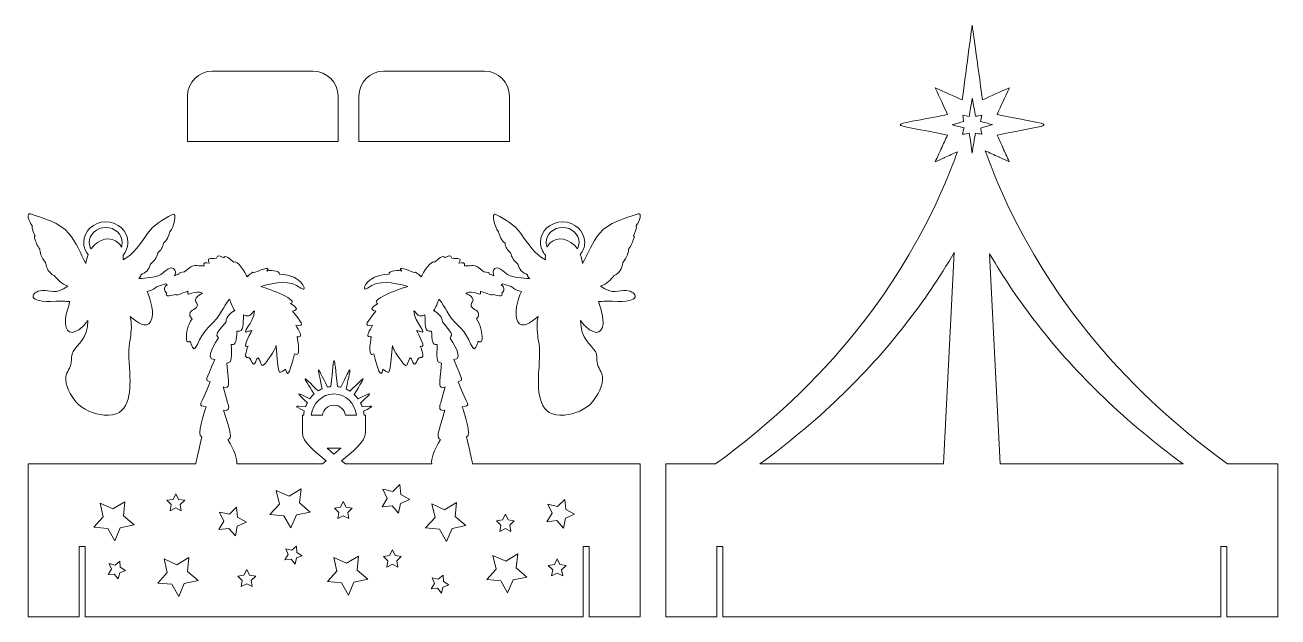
# Model space of a CAD drawing. Header units: inches. Extents: x 628 to 1252, y -819 to -525.
import ezdxf

# ---------------------------------------------------------------- set-up
doc = ezdxf.new("R2010")
doc.units = ezdxf.units.IN
doc.header["$MEASUREMENT"] = 0
doc.layers.add('_U+0421_U+043B_U+043E_U+0439 1', color=7, linetype='Continuous')

# ---------------------------------------------------------------- blocks, each defined once
blk = doc.blocks.new('block 3')
at = {"layer": '_U+0421_U+043B_U+043E_U+0439 1', "color": 1, "lineweight": 5, "true_color": 0xff0000}
for points, knots in [([(1226.54, -743.09), (1172.1, -703.5), (1133, -654.77), (1110.02, -597.93), (1109.96, -597.78), (1109.9, -597.63), (1109.84, -597.48), (1108.47, -594.06), (1107.15, -590.62), (1105.89, -587.15), (1108.14, -588.19), (1110.31, -589.19), (1112.64, -590.27), (1112.74, -590.31), (1112.84, -590.36), (1112.95, -590.41), (1112.95, -590.41), (1112.95, -590.41), (1112.95, -590.41), (1114.51, -591.13), (1116.13, -591.88), (1117.89, -592.69), (1116.72, -590.11), (1115.68, -587.82), (1114.7, -585.65), (1114.7, -585.65), (1114.7, -585.65), (1114.7, -585.64), (1114.63, -585.49), (1114.56, -585.34), (1114.49, -585.19), (1113.59, -583.21), (1112.73, -581.3), (1111.84, -579.35), (1142.68, -573.02), (1143.35, -575.55), (1111.81, -569.09), (1113.85, -564.66), (1115.72, -560.6), (1117.94, -555.78), (1112.94, -558.02), (1108.86, -559.86), (1104.52, -561.81), (1102.1, -543.85), (1099.38, -524.58), (1099.38, -524.58), (1099.38, -524.58), (1095.8, -551.58), (1094.39, -561.8), (1090.05, -559.88), (1086.11, -558.14), (1081.06, -555.9), (1083.39, -560.98), (1085.2, -564.91), (1087.12, -569.1), (1055.75, -575.52), (1055.6, -572.91), (1087.12, -579.34), (1086.08, -581.61), (1085.07, -583.82), (1084.01, -586.13), (1083.94, -586.28), (1083.87, -586.44), (1083.8, -586.59), (1082.93, -588.49), (1082.02, -590.48), (1081.03, -592.62), (1082.53, -591.95), (1083.95, -591.32), (1085.32, -590.71), (1085.42, -590.66), (1085.53, -590.62), (1085.63, -590.57), (1087.87, -589.57), (1089.97, -588.63), (1092.07, -587.69), (1090.87, -590.98), (1089.62, -594.24), (1088.32, -597.48), (1088.26, -597.63), (1088.2, -597.78), (1088.14, -597.93), (1065.16, -654.77), (1026.05, -703.5), (971.62, -743.09), (971.62, -743.09), (946.86, -743.09), (946.86, -743.09), (946.86, -743.09), (946.86, -819.29), (946.86, -819.29), (949.03, -819.29), (958.26, -819.29), (972.26, -819.29), (972.26, -819.29), (972.26, -784.29), (972.26, -784.29), (972.26, -784.29), (975.26, -784.29), (975.26, -784.29), (975.26, -784.29), (975.26, -819.29), (975.26, -819.29), (1033.6, -819.29), (1164.89, -819.29), (1223.26, -819.29), (1223.26, -819.29), (1223.26, -784.29), (1223.26, -784.29), (1223.26, -784.29), (1226.26, -784.29), (1226.26, -784.29), (1226.26, -784.29), (1226.26, -819.29), (1226.26, -819.29), (1240.21, -819.29), (1249.45, -819.29), (1251.66, -819.29), (1251.66, -819.29), (1251.66, -743.09), (1251.66, -743.09), (1251.66, -743.09), (1226.54, -743.09), (1226.54, -743.09)], [0, 0, 0, 0, 1, 1, 1, 2, 2, 2, 3, 3, 3, 4, 4, 4, 5, 5, 5, 6, 6, 6, 7, 7, 7, 8, 8, 8, 9, 9, 9, 10, 10, 10, 11, 11, 11, 12, 12, 12, 13, 13, 13, 14, 14, 14, 15, 15, 15, 16, 16, 16, 17, 17, 17, 18, 18, 18, 19, 19, 19, 20, 20, 20, 21, 21, 21, 22, 22, 22, 23, 23, 23, 24, 24, 24, 25, 25, 25, 26, 26, 26, 27, 27, 27, 28, 28, 28, 29, 29, 29, 30, 30, 30, 31, 31, 31, 32, 32, 32, 33, 33, 33, 34, 34, 34, 35, 35, 35, 36, 36, 36, 37, 37, 37, 38, 38, 38, 39, 39, 39, 40, 40, 40, 41, 41, 41, 41]), ([(1101.02, -578.46), (1100.6, -580.93), (1099.76, -585.92), (1099.34, -588.34), (1099.36, -587.96), (1099.27, -586.25), (1097.91, -578.44), (1096.92, -578.6), (1095.94, -578.77), (1094.65, -578.98), (1094.91, -577.79), (1095.1, -576.9), (1095.34, -575.83), (1093.64, -575.36), (1092.01, -574.92), (1089.43, -574.22), (1091.77, -573.58), (1093.29, -573.15), (1095.17, -572.64), (1095.06, -571.76), (1094.95, -570.76), (1094.81, -569.52), (1095.95, -569.71), (1096.87, -569.87), (1097.91, -570.05), (1098.37, -567.37), (1098.82, -564.73), (1099.46, -561.03), (1100.12, -564.73), (1100.58, -567.35), (1101.06, -570.02), (1102.12, -569.85), (1103.04, -569.7), (1104.22, -569.5), (1103.98, -570.69), (1103.79, -571.6), (1103.58, -572.63), (1105.32, -573.08), (1106.95, -573.5), (1109.48, -574.16), (1107.06, -574.86), (1105.45, -575.32), (1103.64, -575.85), (1103.83, -576.77), (1104.03, -577.66), (1104.28, -578.89), (1103.11, -578.74), (1102.1, -578.6), (1101.02, -578.46)], [0, 0, 0, 0, 1, 1, 1, 2, 2, 2, 3, 3, 3, 4, 4, 4, 5, 5, 5, 6, 6, 6, 7, 7, 7, 8, 8, 8, 9, 9, 9, 10, 10, 10, 11, 11, 11, 12, 12, 12, 13, 13, 13, 14, 14, 14, 15, 15, 15, 16, 16, 16, 16]), ([(1099.33, -588.44), (1099.33, -588.42), (1099.33, -588.39), (1099.34, -588.37), (1099.34, -588.44), (1099.33, -588.44), (1099.33, -588.44)], [0, 0, 0, 0, 1, 1, 1, 2, 2, 2, 2]), ([(1085.15, -743.09), (1085.15, -743.09), (993.74, -743.09), (993.74, -743.09), (1021.94, -722.51), (1046.3, -699.16), (1066.25, -673.59), (1075.18, -662.13), (1083.27, -650.17), (1090.48, -637.77), (1090.48, -637.77), (1085.15, -743.09), (1085.15, -743.09)], [0, 0, 0, 0, 1, 1, 1, 2, 2, 2, 3, 3, 3, 4, 4, 4, 4]), ([(1113.36, -743.09), (1113.36, -743.09), (1108.07, -638.44), (1108.07, -638.44), (1115.18, -650.6), (1123.14, -662.34), (1131.91, -673.59), (1151.85, -699.16), (1176.22, -722.51), (1204.42, -743.09), (1204.42, -743.09), (1113.36, -743.09), (1113.36, -743.09)], [0, 0, 0, 0, 1, 1, 1, 2, 2, 2, 3, 3, 3, 4, 4, 4, 4])]:
    blk.add_open_spline(points, degree=3, knots=knots, dxfattribs=at)
blk = doc.blocks.new('block 2')
at = {"layer": '_U+0421_U+043B_U+043E_U+0439 1'}
blk.add_blockref('block 3', (0, 0), dxfattribs=at)
blk = doc.blocks.new('block 5')
at = {"layer": '_U+0421_U+043B_U+043E_U+0439 1', "color": 1, "lineweight": 5, "true_color": 0xff0000}
for points in [[(814.78, -762.76), (813.84, -767.63), (810.54, -763.92), (805.61, -764.53), (808.12, -760.25), (806.01, -755.75), (810.87, -756.81), (814.5, -753.42), (814.98, -758.36), (819.33, -760.76), (814.78, -762.76)], [(701.5, -760.74), (702.88, -757.95), (704.25, -760.74), (707.34, -761.19), (705.11, -763.37), (705.63, -766.44), (702.88, -764.99), (700.12, -766.44), (700.64, -763.37), (698.41, -761.19), (701.5, -760.74)], [(762.91, -768.52), (760.2, -774.97), (756.73, -768.89), (749.75, -768.3), (754.46, -763.12), (752.87, -756.31), (759.25, -759.19), (765.24, -755.56), (764.47, -762.52), (769.77, -767.1), (762.91, -768.52)], [(896.86, -770.16), (895.92, -775.04), (892.62, -771.33), (887.69, -771.94), (890.2, -767.65), (888.1, -763.15), (892.95, -764.22), (896.58, -760.83), (897.07, -765.77), (901.42, -768.17), (896.86, -770.16)], [(675.25, -774.87), (672.54, -781.32), (669.07, -775.24), (662.09, -774.65), (666.8, -769.47), (665.21, -762.66), (671.59, -765.54), (677.58, -761.91), (676.81, -768.87), (682.11, -773.45), (675.25, -774.87)], [(732.53, -778.92), (729.23, -775.21), (724.3, -775.82), (726.82, -771.54), (724.71, -767.04), (729.56, -768.1), (733.19, -764.71), (733.68, -769.65), (738.03, -772.05), (733.47, -774.04), (732.53, -778.92)], [(786.3, -761.83), (787.68, -764.62), (790.76, -765.07), (788.53, -767.25), (789.06, -770.32), (786.3, -768.87), (783.54, -770.32), (784.07, -767.25), (781.84, -765.07), (784.92, -764.62), (786.3, -761.83)], [(840.41, -775.22), (837.69, -781.67), (834.22, -775.59), (827.25, -775), (831.96, -769.83), (830.36, -763.01), (836.74, -765.89), (842.73, -762.27), (841.97, -769.22), (847.26, -773.8), (840.41, -775.22)], [(865.59, -770.97), (866.97, -768.18), (868.35, -770.97), (871.43, -771.42), (869.2, -773.6), (869.73, -776.67), (866.97, -775.22), (864.21, -776.67), (864.74, -773.6), (862.51, -771.42), (865.59, -770.97)], [(762.97, -789.92), (762.25, -792.95), (760.28, -790.54), (757.17, -790.79), (758.86, -788.17), (757.66, -785.3), (760.67, -786.09), (763.04, -784.07), (763.21, -787.18), (765.87, -788.8), (762.97, -789.92)], [(813.47, -794.43), (810.71, -792.98), (807.95, -794.43), (808.48, -791.36), (806.25, -789.19), (809.33, -788.74), (810.71, -785.95), (812.09, -788.74), (815.17, -789.19), (812.94, -791.36), (813.47, -794.43)], [(674.96, -797.33), (674.24, -800.36), (672.27, -797.95), (669.16, -798.2), (670.85, -795.58), (669.65, -792.71), (672.67, -793.5), (675.03, -791.47), (675.2, -794.58), (677.86, -796.21), (674.96, -797.33)], [(707.09, -802.62), (704.37, -809.07), (700.9, -802.99), (693.93, -802.4), (698.64, -797.22), (697.04, -790.41), (703.42, -793.29), (709.41, -789.66), (708.64, -796.62), (713.94, -801.2), (707.09, -802.62)], [(791.57, -801.91), (788.85, -808.37), (785.38, -802.29), (778.41, -801.7), (783.12, -796.52), (781.52, -789.7), (787.9, -792.58), (793.89, -788.96), (793.13, -795.92), (798.42, -800.49), (791.57, -801.91)], [(870.83, -800.86), (868.11, -807.31), (864.64, -801.23), (857.67, -800.64), (862.38, -795.46), (860.78, -788.64), (867.16, -791.52), (873.15, -787.9), (872.39, -794.86), (877.68, -799.43), (870.83, -800.86)], [(895.53, -798.9), (892.77, -797.45), (890.01, -798.9), (890.54, -795.83), (888.31, -793.65), (891.39, -793.2), (892.77, -790.41), (894.15, -793.2), (897.23, -793.65), (895, -795.83), (895.53, -798.9)], [(740.96, -804.19), (738.2, -802.74), (735.44, -804.19), (735.97, -801.12), (733.74, -798.94), (736.82, -798.49), (738.2, -795.7), (739.58, -798.49), (742.66, -798.94), (740.43, -801.12), (740.96, -804.19)], [(835.88, -804.39), (835.16, -807.42), (833.19, -805), (830.08, -805.25), (831.77, -802.64), (830.57, -799.76), (833.59, -800.56), (835.95, -798.53), (836.12, -801.64), (838.78, -803.26), (835.88, -804.39)]]:
    blk.add_lwpolyline(points, dxfattribs=at)
for points, knots in [([(850.57, -743.09), (850.25, -740.12), (848.92, -735.74), (847.62, -729.53), (850.64, -729.53), (846.38, -717.32), (845.46, -714.68), (850.29, -713.78), (848.26, -714.88), (843.55, -702.22), (846.14, -701.1), (845.88, -702.2), (841.24, -691.15), (846.84, -691.15), (840.29, -681.77), (839.42, -680.44), (841.05, -678.4), (840.03, -677.92), (835.62, -672.28), (835.62, -669.72), (833.37, -668.08), (831.22, -666.66), (832.43, -665.44), (833.29, -662.63), (833.84, -661.08), (837.72, -665.36), (836.96, -668.14), (844.47, -675.23), (849.64, -680.12), (850.61, -688.4), (852.25, -685.02), (852.75, -683.99), (853.15, -682.99), (853.46, -681.96), (854.04, -682.77), (855.3, -682.33), (855.35, -681.36), (855.55, -677.4), (854.61, -673.99), (852.53, -670.82), (853.23, -670.4), (853.68, -669.64), (853.62, -668.58), (853.48, -666.09), (849.77, -666.17), (849.88, -663.87), (849.95, -662.44), (851.63, -662.37), (850.51, -660.4), (849.89, -659.29), (848.37, -658.7), (847.25, -658.15), (851.3, -655.85), (855.13, -660.65), (854.58, -657.29), (854.58, -657.29), (854.55, -657.1), (854.55, -657.1), (858.62, -658.29), (860.2, -659.58), (860.98, -658.7), (862.02, -658.96), (866.56, -660.37), (865.17, -657.97), (866.22, -657.31), (867.15, -655.49), (864.9, -653.88), (865.27, -653.77), (865.49, -653.61), (865.6, -653.4), (867.02, -653.97), (868.45, -654.06), (869.89, -654.8), (871.19, -655.48), (871.91, -656.61), (874.94, -657.2), (873.09, -661.5), (871.01, -668.47), (873.22, -672.31), (875.26, -675.84), (879.69, -672.69), (883.27, -669.71), (882.82, -671.84), (882.65, -674.05), (882.81, -676.31), (883.48, -685.6), (884.6, -680.71), (883.56, -697.99), (883.01, -707.51), (883.52, -720.1), (896.37, -718.78), (901.35, -718.27), (907.02, -716.13), (910.33, -712.24), (912.77, -709.35), (915.93, -703.54), (915.37, -699.66), (915, -697.08), (913.06, -695.46), (912.7, -692.67), (912.44, -690.68), (912.77, -689.02), (911.78, -687.17), (909.96, -683.72), (904.28, -681.01), (904.47, -671.64), (905.19, -672.75), (906.01, -673.79), (906.98, -674.72), (912.29, -679.69), (916.28, -678.12), (915.56, -670.78), (915.24, -667.8), (914.07, -665.08), (913.37, -662.25), (915.65, -662.17), (917.93, -661.92), (920.27, -662.09), (935.68, -663.21), (932.67, -657.24), (927.19, -656.71), (923.08, -656.31), (920.66, -659.21), (914.34, -654.52), (917.82, -653.52), (919.29, -651.43), (921.18, -649.26), (923.87, -647.99), (924.89, -645.86), (925.46, -642.91), (925.47, -642.9), (925.46, -642.88), (925.46, -642.86), (927.63, -640.7), (928.43, -637.14), (928.34, -636.21), (929.63, -634.48), (930.36, -632.45), (931.06, -630.43), (931.22, -629.97), (931.02, -629.64), (930.7, -629.45), (931.35, -628.3), (932.6, -625.69), (932.14, -624.46), (934.05, -622.08), (935.07, -617.95), (933.06, -618.64), (926.71, -620.76), (918.32, -622.96), (913.83, -628.3), (910.18, -632.66), (908.19, -638.29), (905.37, -643.34), (905.17, -641.68), (904.8, -640.2), (904.3, -638.89), (905.68, -637.19), (906.5, -635.07), (906.5, -632.77), (906.5, -627.14), (901.56, -622.56), (895.49, -622.56), (889.42, -622.56), (884.48, -627.14), (884.48, -632.77), (884.48, -635.19), (885.39, -637.41), (886.91, -639.16), (886.86, -639.94), (886.87, -640.74), (886.9, -641.53), (881.52, -638.85), (878.38, -633.3), (874.73, -628.44), (871.13, -623.63), (867.5, -621.56), (862.3, -618.9), (859.75, -617.61), (861.59, -625.23), (863.52, -627.5), (864.13, -629.52), (865.12, -632.09), (866.82, -633.26), (867.02, -635.16), (868.04, -636.87), (869.55, -638.01), (870.1, -640.25), (871.42, -642.21), (873.26, -643.58), (873.66, -646.31), (875.65, -647.9), (877.99, -648.94), (877.97, -649.71), (878.45, -650.34), (879.09, -650.85), (875.34, -650.36), (871.42, -650.64), (868.09, -648.78), (866.48, -647.88), (862.59, -643.45), (861.05, -646.61), (860.63, -647.48), (860.81, -648.47), (861.3, -649.41), (860.58, -649.11), (859.83, -648.86), (859.1, -648.7), (858.99, -647.73), (858.13, -647.84), (856.27, -647.48), (850.81, -642.57), (850.9, -645.03), (846.58, -644.39), (847.16, -642.66), (845.63, -642.87), (843.84, -643.18), (845.36, -640.04), (843.83, -641.31), (840.29, -640.6), (839.77, -638.71), (838.73, -639.62), (836.7, -640.56), (836.29, -638.5), (833.38, -641.19), (831.75, -642.68), (830.09, -641.06), (825.92, -648.26), (825.05, -649.9), (823.21, -648.35), (822.52, -647.24), (821.57, -647.8), (821.44, -647.88), (811.69, -643.65), (815.35, -647.13), (814.67, -646.45), (808.48, -646.68), (809.14, -648.65), (797.09, -648.74), (794.68, -658.42), (798.31, -655.6), (803.87, -651.23), (810.73, -652.66), (818.35, -654.7), (813.55, -656.09), (798.89, -661.8), (803.49, -663.22), (801.64, -664.54), (798.49, -666.16), (802.46, -667.12), (798.39, -672.26), (795.75, -674.85), (800.87, -673.93), (799.58, -676.82), (797.06, -679.82), (799.46, -679.76), (799.78, -679.75), (800.03, -679.74), (800.24, -679.73), (799.6, -683.23), (798.53, -690.35), (801.46, -688.3), (803.42, -695.48), (804.85, -701.39), (806.02, -695.84), (810.13, -699.16), (809.23, -698.58), (810.71, -684.2), (811.17, -686.5), (815.64, -692.58), (816.62, -693.63), (819.13, -696.31), (818.62, -686.16), (820.98, -692.43), (822.29, -695.61), (823.09, -689.83), (824.63, -690.12), (825.45, -690.34), (826.05, -689.6), (825.92, -688.83), (825.62, -687.26), (825.2, -685.84), (824.63, -684.46), (827.88, -685.83), (824.1, -679.38), (822.71, -676.64), (823.28, -676.79), (823.85, -676.93), (824.42, -677.08), (828.94, -679.11), (821.72, -672.53), (821.36, -666.82), (823.37, -668.49), (823.46, -670.4), (826.96, -668.91), (827.14, -672.97), (826.44, -677.8), (830.17, -676.97), (830.65, -681.31), (830.31, -684.14), (833, -683.58), (832.96, -689.76), (832.28, -692.61), (835.15, -692.89), (834.28, -704.45), (833.25, -705.62), (837.01, -704.79), (836.33, -707.22), (835.65, -709.65), (834.98, -712.08), (834.69, -713.12), (832.78, -717.3), (836.89, -716.4), (833.05, -728.39), (832.6, -730.3), (834.7, -730.88), (831.22, -736.69), (830.08, -740.54), (830.29, -743.09), (830.29, -743.09), (787.31, -743.09), (787.31, -743.09), (787.31, -743.09), (785.47, -741.52), (785.47, -741.52), (790.32, -737.4), (797.29, -732.33), (797.29, -727.35), (797.29, -727.35), (797.29, -718.77), (797.29, -718.77), (797.29, -718.77), (796.63, -718.77), (796.63, -718.77), (796.57, -718.13), (796.48, -717.5), (796.35, -716.88), (802.13, -713.95), (801.99, -714.12), (795.72, -714.68), (795.48, -714.03), (795.21, -713.41), (794.9, -712.82), (801.05, -706.89), (800.92, -707.19), (793.62, -710.74), (793.04, -709.94), (792.38, -709.2), (791.66, -708.53), (798.14, -698.06), (797.98, -698.66), (789.6, -706.91), (788.99, -706.51), (788.35, -706.16), (787.68, -705.85), (790.55, -692.9), (790.64, -693.6), (785.05, -704.93), (784.51, -704.8), (783.95, -704.7), (783.39, -704.63), (781.46, -687.54), (781.98, -687.26), (780.13, -704.59), (779.55, -704.64), (778.99, -704.74), (778.43, -704.86), (772.6, -693.08), (773.09, -693.55), (775.81, -705.72), (775.1, -706.02), (774.43, -706.38), (773.79, -706.79), (765.17, -698.33), (765.67, -698.6), (771.74, -708.34), (770.97, -709.03), (770.27, -709.79), (769.65, -710.63), (762.39, -707.12), (762.75, -707.2), (768.39, -712.61), (768.04, -713.26), (767.74, -713.94), (767.48, -714.65), (761.45, -714.14), (761.64, -714.11), (766.87, -716.73), (766.73, -717.4), (766.62, -718.08), (766.56, -718.77), (766.56, -718.77), (765.9, -718.77), (765.9, -718.77), (765.9, -718.77), (765.9, -727.35), (765.9, -727.35), (765.9, -732.5), (772.71, -737.26), (777.72, -741.52), (777.72, -741.52), (775.88, -743.09), (775.88, -743.09), (775.88, -743.09), (733.22, -743.09), (733.22, -743.09), (733.43, -740.54), (732.29, -736.69), (728.81, -730.88), (730.91, -730.3), (730.46, -728.39), (726.62, -716.4), (730.73, -717.3), (728.83, -713.12), (728.53, -712.08), (727.86, -709.65), (727.18, -707.22), (726.5, -704.79), (730.26, -705.62), (729.23, -704.45), (728.36, -692.89), (731.23, -692.61), (730.55, -689.76), (730.51, -683.58), (733.2, -684.14), (732.86, -681.31), (733.34, -676.97), (737.07, -677.8), (736.37, -672.97), (736.55, -668.91), (740.05, -670.4), (740.14, -668.49), (742.15, -666.82), (741.79, -672.53), (734.57, -679.11), (739.09, -677.08), (739.66, -676.93), (740.23, -676.79), (740.8, -676.64), (739.41, -679.38), (735.63, -685.83), (738.88, -684.46), (738.32, -685.84), (737.89, -687.26), (737.59, -688.83), (737.46, -689.6), (738.06, -690.34), (738.88, -690.12), (740.43, -689.83), (741.22, -695.61), (742.53, -692.43), (744.89, -686.16), (744.38, -696.31), (746.89, -693.63), (747.87, -692.58), (752.34, -686.5), (752.8, -684.2), (754.28, -698.58), (753.38, -699.16), (757.49, -695.84), (758.66, -701.39), (760.09, -695.48), (762.06, -688.3), (764.98, -690.35), (763.92, -683.23), (763.27, -679.73), (763.48, -679.74), (763.73, -679.75), (764.05, -679.76), (766.45, -679.82), (763.93, -676.82), (762.64, -673.93), (767.76, -674.85), (765.12, -672.26), (761.05, -667.12), (765.02, -666.16), (761.87, -664.54), (760.02, -663.22), (764.62, -661.8), (749.96, -656.09), (745.16, -654.7), (752.78, -652.66), (759.64, -651.23), (765.2, -655.6), (768.83, -658.42), (766.43, -648.74), (754.37, -648.65), (755.03, -646.68), (748.84, -646.45), (748.16, -647.13), (751.82, -643.65), (742.07, -647.88), (741.94, -647.8), (740.99, -647.24), (740.3, -648.35), (738.46, -649.9), (737.59, -648.26), (733.42, -641.06), (731.76, -642.68), (730.13, -641.19), (727.22, -638.5), (726.81, -640.56), (724.78, -639.62), (723.74, -638.71), (723.22, -640.6), (719.69, -641.31), (718.16, -640.04), (719.67, -643.18), (717.88, -642.87), (716.35, -642.66), (716.93, -644.39), (712.61, -645.03), (712.7, -642.57), (707.24, -647.48), (705.38, -647.84), (704.52, -647.73), (704.41, -648.7), (703.68, -648.86), (702.93, -649.11), (702.21, -649.41), (702.7, -648.47), (702.88, -647.48), (702.46, -646.61), (700.92, -643.45), (697.03, -647.88), (695.42, -648.78), (692.09, -650.64), (688.17, -650.36), (684.42, -650.85), (685.06, -650.34), (685.54, -649.71), (685.52, -648.94), (687.86, -647.9), (689.85, -646.31), (690.25, -643.58), (692.09, -642.21), (693.41, -640.25), (693.96, -638.01), (695.47, -636.87), (696.5, -635.16), (696.69, -633.26), (698.39, -632.09), (699.38, -629.52), (699.99, -627.5), (701.92, -625.23), (703.76, -617.61), (701.21, -618.9), (696.01, -621.56), (692.39, -623.63), (688.78, -628.44), (685.14, -633.3), (681.99, -638.85), (676.61, -641.53), (676.64, -640.74), (676.65, -639.94), (676.61, -639.16), (678.12, -637.41), (679.03, -635.19), (679.03, -632.77), (679.03, -627.14), (674.09, -622.56), (668.02, -622.56), (661.95, -622.56), (657.01, -627.14), (657.01, -632.77), (657.01, -635.07), (657.83, -637.19), (659.21, -638.89), (658.71, -640.2), (658.34, -641.68), (658.14, -643.34), (655.32, -638.29), (653.33, -632.66), (649.68, -628.3), (645.2, -622.96), (636.8, -620.76), (630.46, -618.64), (628.44, -617.95), (629.46, -622.08), (631.37, -624.46), (630.91, -625.69), (632.16, -628.3), (632.81, -629.45), (632.49, -629.64), (632.29, -629.97), (632.45, -630.43), (633.15, -632.45), (633.88, -634.48), (635.17, -636.21), (635.08, -637.14), (635.88, -640.7), (638.05, -642.86), (638.05, -642.88), (638.04, -642.9), (638.05, -642.91), (638.62, -645.86), (639.64, -647.99), (642.33, -649.26), (644.22, -651.43), (645.69, -653.52), (649.17, -654.52), (642.85, -659.21), (640.43, -656.31), (636.32, -656.71), (630.84, -657.24), (627.83, -663.21), (643.24, -662.09), (645.58, -661.92), (647.86, -662.17), (650.14, -662.25), (649.44, -665.08), (648.27, -667.8), (647.95, -670.78), (647.23, -678.12), (651.22, -679.69), (656.53, -674.72), (657.5, -673.79), (658.32, -672.75), (659.05, -671.64), (659.23, -681.01), (653.55, -683.72), (651.73, -687.17), (650.74, -689.02), (651.07, -690.68), (650.82, -692.67), (650.45, -695.46), (648.51, -697.08), (648.14, -699.66), (647.58, -703.54), (650.74, -709.35), (653.19, -712.24), (656.49, -716.13), (662.17, -718.27), (667.14, -718.78), (679.99, -720.1), (680.5, -707.51), (679.95, -697.99), (678.91, -680.71), (680.03, -685.6), (680.7, -676.31), (680.86, -674.05), (680.69, -671.84), (680.24, -669.71), (683.82, -672.69), (688.26, -675.84), (690.29, -672.31), (692.5, -668.47), (690.42, -661.5), (688.57, -657.2), (691.6, -656.61), (692.32, -655.48), (693.63, -654.8), (695.06, -654.06), (696.49, -653.97), (697.91, -653.4), (698.02, -653.61), (698.24, -653.77), (698.61, -653.88), (696.36, -655.49), (697.3, -657.31), (698.34, -657.97), (696.95, -660.37), (701.49, -658.96), (702.53, -658.7), (703.31, -659.58), (704.89, -658.29), (708.96, -657.1), (708.96, -657.1), (708.93, -657.29), (708.93, -657.29), (708.38, -660.65), (712.21, -655.85), (716.26, -658.15), (715.14, -658.7), (713.62, -659.29), (713, -660.4), (711.88, -662.37), (713.56, -662.44), (713.63, -663.87), (713.74, -666.17), (710.03, -666.09), (709.89, -668.58), (709.83, -669.64), (710.28, -670.4), (710.98, -670.82), (708.9, -673.99), (707.96, -677.4), (708.16, -681.36), (708.21, -682.33), (709.47, -682.77), (710.05, -681.96), (710.36, -682.99), (710.76, -683.99), (711.26, -685.02), (712.9, -688.4), (713.87, -680.12), (719.04, -675.23), (726.56, -668.14), (725.79, -665.36), (729.67, -661.08), (730.22, -662.63), (731.08, -665.44), (732.29, -666.66), (730.14, -668.08), (727.89, -669.72), (727.89, -672.28), (723.48, -677.92), (722.46, -678.4), (724.09, -680.44), (723.23, -681.77), (716.67, -691.15), (722.27, -691.15), (717.63, -702.2), (717.37, -701.1), (719.96, -702.22), (715.25, -714.88), (713.23, -713.78), (718.05, -714.68), (717.13, -717.32), (712.87, -729.53), (715.89, -729.53), (714.59, -735.74), (713.26, -740.12), (712.94, -743.09), (712.94, -743.09), (629.36, -743.09), (629.36, -743.09), (629.36, -743.09), (629.36, -819.29), (629.36, -819.29), (630.27, -819.29), (639.71, -819.29), (654.76, -819.29), (654.76, -819.29), (654.76, -784.29), (654.76, -784.29), (654.76, -784.29), (657.76, -784.29), (657.76, -784.29), (657.76, -784.29), (657.76, -819.29), (657.76, -819.29), (715.89, -819.29), (847.63, -819.29), (905.76, -819.29), (905.76, -819.29), (905.76, -784.29), (905.76, -784.29), (905.76, -784.29), (908.76, -784.29), (908.76, -784.29), (908.76, -784.29), (908.76, -819.29), (908.76, -819.29), (923.85, -819.29), (933.3, -819.29), (934.16, -819.29), (934.16, -819.29), (934.16, -743.09), (934.16, -743.09), (934.16, -743.09), (850.57, -743.09), (850.57, -743.09)], [0, 0, 0, 0, 1, 1, 1, 2, 2, 2, 3, 3, 3, 4, 4, 4, 5, 5, 5, 6, 6, 6, 7, 7, 7, 8, 8, 8, 9, 9, 9, 10, 10, 10, 11, 11, 11, 12, 12, 12, 13, 13, 13, 14, 14, 14, 15, 15, 15, 16, 16, 16, 17, 17, 17, 18, 18, 18, 19, 19, 19, 20, 20, 20, 21, 21, 21, 22, 22, 22, 23, 23, 23, 24, 24, 24, 25, 25, 25, 26, 26, 26, 27, 27, 27, 28, 28, 28, 29, 29, 29, 30, 30, 30, 31, 31, 31, 32, 32, 32, 33, 33, 33, 34, 34, 34, 35, 35, 35, 36, 36, 36, 37, 37, 37, 38, 38, 38, 39, 39, 39, 40, 40, 40, 41, 41, 41, 42, 42, 42, 43, 43, 43, 44, 44, 44, 45, 45, 45, 46, 46, 46, 47, 47, 47, 48, 48, 48, 49, 49, 49, 50, 50, 50, 51, 51, 51, 52, 52, 52, 53, 53, 53, 54, 54, 54, 55, 55, 55, 56, 56, 56, 57, 57, 57, 58, 58, 58, 59, 59, 59, 60, 60, 60, 61, 61, 61, 62, 62, 62, 63, 63, 63, 64, 64, 64, 65, 65, 65, 66, 66, 66, 67, 67, 67, 68, 68, 68, 69, 69, 69, 70, 70, 70, 71, 71, 71, 72, 72, 72, 73, 73, 73, 74, 74, 74, 75, 75, 75, 76, 76, 76, 77, 77, 77, 78, 78, 78, 79, 79, 79, 80, 80, 80, 81, 81, 81, 82, 82, 82, 83, 83, 83, 84, 84, 84, 85, 85, 85, 86, 86, 86, 87, 87, 87, 88, 88, 88, 89, 89, 89, 90, 90, 90, 91, 91, 91, 92, 92, 92, 93, 93, 93, 94, 94, 94, 95, 95, 95, 96, 96, 96, 97, 97, 97, 98, 98, 98, 99, 99, 99, 100, 100, 100, 101, 101, 101, 102, 102, 102, 103, 103, 103, 104, 104, 104, 105, 105, 105, 106, 106, 106, 107, 107, 107, 108, 108, 108, 109, 109, 109, 110, 110, 110, 111, 111, 111, 112, 112, 112, 113, 113, 113, 114, 114, 114, 115, 115, 115, 116, 116, 116, 117, 117, 117, 118, 118, 118, 119, 119, 119, 120, 120, 120, 121, 121, 121, 122, 122, 122, 123, 123, 123, 124, 124, 124, 125, 125, 125, 126, 126, 126, 127, 127, 127, 128, 128, 128, 129, 129, 129, 130, 130, 130, 131, 131, 131, 132, 132, 132, 133, 133, 133, 134, 134, 134, 135, 135, 135, 136, 136, 136, 137, 137, 137, 138, 138, 138, 139, 139, 139, 140, 140, 140, 141, 141, 141, 142, 142, 142, 143, 143, 143, 144, 144, 144, 145, 145, 145, 146, 146, 146, 147, 147, 147, 148, 148, 148, 149, 149, 149, 150, 150, 150, 151, 151, 151, 152, 152, 152, 153, 153, 153, 154, 154, 154, 155, 155, 155, 156, 156, 156, 157, 157, 157, 158, 158, 158, 159, 159, 159, 160, 160, 160, 161, 161, 161, 162, 162, 162, 163, 163, 163, 164, 164, 164, 165, 165, 165, 166, 166, 166, 167, 167, 167, 168, 168, 168, 169, 169, 169, 170, 170, 170, 171, 171, 171, 172, 172, 172, 173, 173, 173, 174, 174, 174, 175, 175, 175, 176, 176, 176, 177, 177, 177, 178, 178, 178, 179, 179, 179, 180, 180, 180, 181, 181, 181, 182, 182, 182, 183, 183, 183, 184, 184, 184, 185, 185, 185, 186, 186, 186, 187, 187, 187, 188, 188, 188, 189, 189, 189, 190, 190, 190, 191, 191, 191, 192, 192, 192, 193, 193, 193, 194, 194, 194, 195, 195, 195, 196, 196, 196, 197, 197, 197, 198, 198, 198, 199, 199, 199, 200, 200, 200, 201, 201, 201, 202, 202, 202, 203, 203, 203, 204, 204, 204, 205, 205, 205, 206, 206, 206, 207, 207, 207, 208, 208, 208, 209, 209, 209, 210, 210, 210, 211, 211, 211, 212, 212, 212, 213, 213, 213, 214, 214, 214, 215, 215, 215, 216, 216, 216, 217, 217, 217, 218, 218, 218, 219, 219, 219, 220, 220, 220, 221, 221, 221, 222, 222, 222, 223, 223, 223, 224, 224, 224, 225, 225, 225, 226, 226, 226, 227, 227, 227, 228, 228, 228, 229, 229, 229, 230, 230, 230, 231, 231, 231, 232, 232, 232, 233, 233, 233, 234, 234, 234, 235, 235, 235, 236, 236, 236, 237, 237, 237, 238, 238, 238, 239, 239, 239, 240, 240, 240, 241, 241, 241, 242, 242, 242, 243, 243, 243, 244, 244, 244, 245, 245, 245, 246, 246, 246, 247, 247, 247, 248, 248, 248, 249, 249, 249, 250, 250, 250, 251, 251, 251, 252, 252, 252, 253, 253, 253, 254, 254, 254, 254]), ([(675.76, -635.19), (675.4, -634.36), (674.9, -633.61), (674.21, -632.96), (670.84, -629.82), (664.35, -630.51), (660.67, -636.03), (660.14, -635.04), (659.83, -633.94), (659.83, -632.77), (659.83, -628.7), (663.51, -625.38), (668.02, -625.38), (672.54, -625.38), (676.21, -628.7), (676.21, -632.77), (676.21, -633.62), (676.05, -634.43), (675.76, -635.19)], [0, 0, 0, 0, 1, 1, 1, 2, 2, 2, 3, 3, 3, 4, 4, 4, 5, 5, 5, 6, 6, 6, 6]), ([(895.49, -625.38), (900, -625.38), (903.68, -628.7), (903.68, -632.77), (903.68, -633.94), (903.37, -635.04), (902.84, -636.03), (899.16, -630.51), (892.67, -629.82), (889.3, -632.96), (888.61, -633.61), (888.11, -634.36), (887.75, -635.19), (887.46, -634.43), (887.3, -633.62), (887.3, -632.77), (887.3, -628.7), (890.97, -625.38), (895.49, -625.38)], [0, 0, 0, 0, 1, 1, 1, 2, 2, 2, 3, 3, 3, 4, 4, 4, 5, 5, 5, 6, 6, 6, 6]), ([(775.86, -718.77), (775.86, -718.77), (770.35, -718.77), (770.35, -718.77), (771.04, -712.87), (775.82, -708.28), (781.59, -708.28), (787.37, -708.28), (792.15, -712.87), (792.84, -718.77), (792.84, -718.77), (787.33, -718.77), (787.33, -718.77), (786.9, -715.98), (784.5, -713.85), (781.59, -713.85), (778.69, -713.85), (776.29, -715.98), (775.86, -718.77)], [0, 0, 0, 0, 1, 1, 1, 2, 2, 2, 3, 3, 3, 4, 4, 4, 5, 5, 5, 6, 6, 6, 6]), ([(784.99, -735.27), (784.99, -735.27), (781.59, -738.22), (781.59, -738.22), (781.59, -738.22), (778.2, -735.27), (778.2, -735.27), (778.41, -735.32), (784.78, -735.32), (784.99, -735.27)], [0, 0, 0, 0, 1, 1, 1, 2, 2, 2, 3, 3, 3, 3])]:
    blk.add_open_spline(points, degree=3, knots=knots, dxfattribs=at)
blk = doc.blocks.new('block 4')
at = {"layer": '_U+0421_U+043B_U+043E_U+0439 1'}
blk.add_blockref('block 5', (0, 0), dxfattribs=at)
blk = doc.blocks.new('block 7')
at = {"layer": '_U+0421_U+043B_U+043E_U+0439 1', "color": 1, "lineweight": 5, "true_color": 0xff0000}
blk.add_open_spline([(783.66, -560.02), (783.66, -560.02), (783.66, -582.51), (783.66, -582.51), (783.66, -582.51), (708.66, -582.51), (708.66, -582.51), (708.66, -582.51), (708.66, -560.02), (708.66, -560.02), (708.66, -553.11), (714.26, -547.51), (721.17, -547.51), (721.17, -547.51), (771.15, -547.51), (771.15, -547.51), (778.06, -547.51), (783.66, -553.11), (783.66, -560.02)], degree=3, knots=[0, 0, 0, 0, 1, 1, 1, 2, 2, 2, 3, 3, 3, 4, 4, 4, 5, 5, 5, 6, 6, 6, 6], dxfattribs=at)
blk = doc.blocks.new('block 6')
at = {"layer": '_U+0421_U+043B_U+043E_U+0439 1'}
blk.add_blockref('block 7', (0, 0), dxfattribs=at)
blk = doc.blocks.new('block 9')
at = {"layer": '_U+0421_U+043B_U+043E_U+0439 1', "color": 1, "lineweight": 5, "true_color": 0xff0000}
blk.add_open_spline([(869.03, -560.02), (869.03, -560.02), (869.03, -582.51), (869.03, -582.51), (869.03, -582.51), (794.03, -582.51), (794.03, -582.51), (794.03, -582.51), (794.03, -560.02), (794.03, -560.02), (794.03, -553.11), (799.63, -547.51), (806.54, -547.51), (806.54, -547.51), (856.53, -547.51), (856.53, -547.51), (863.43, -547.51), (869.03, -553.11), (869.03, -560.02)], degree=3, knots=[0, 0, 0, 0, 1, 1, 1, 2, 2, 2, 3, 3, 3, 4, 4, 4, 5, 5, 5, 6, 6, 6, 6], dxfattribs=at)
blk = doc.blocks.new('block 8')
at = {"layer": '_U+0421_U+043B_U+043E_U+0439 1'}
blk.add_blockref('block 9', (0, 0), dxfattribs=at)

msp = doc.modelspace()

# ---------------------------------------------------------------- block references
at = {"layer": '_U+0421_U+043B_U+043E_U+0439 1'}
for name in ['block 2', 'block 6', 'block 8', 'block 4']:
    msp.add_blockref(name, (0, 0), dxfattribs=at)

doc.saveas('drawing.dxf')
